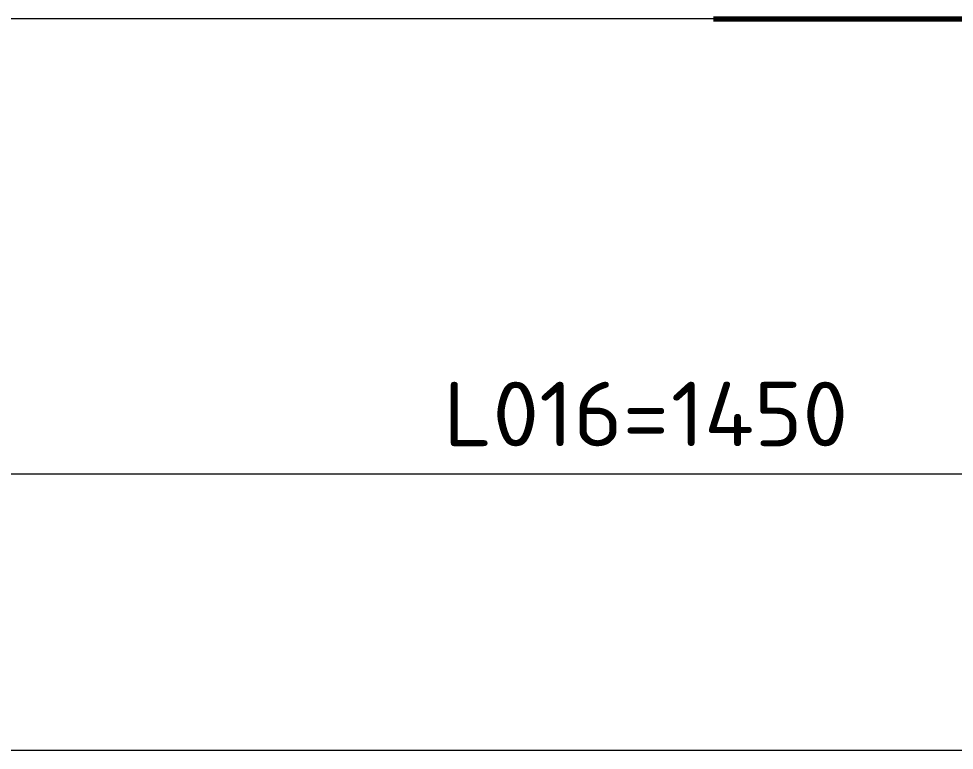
# Model space of a CAD drawing. Header units: millimetres. Extents: x 120 to 10915, y 515 to 8014.
# Drawn here: x 823 to 1331, y 3800 to 4197 of the extents above; entities that cross this region are included whole.
import ezdxf
from ezdxf.enums import TextEntityAlignment as Align

# ---------------------------------------------------------------- set-up
doc = ezdxf.new("R2010")
doc.units = ezdxf.units.MM
doc.layers.get('0').update_dxf_attribs({"lineweight": 13})
doc.layers.add('201_Dimensions', color=7, linetype='Continuous', lineweight=13)
doc.layers.add('203_Chassis_left_side_view', color=7, linetype='Continuous', lineweight=13)
doc.styles.get("Standard").update_dxf_attribs({"font": 'isocp.shx'})

# ---------------------------------------------------------------- blocks, each defined once
blk = doc.blocks.new('2833342')
at = {"layer": '203_Chassis_left_side_view', "color": 150, "lineweight": 70}
blk.add_line((1200, 297), (2700, 297), dxfattribs=at)
blk = doc.blocks.new('BLOCK28')
at = {"layer": '201_Dimensions', "color": 2, "lineweight": 18}
blk.add_line((500.000183, 50), (1950, 50), dxfattribs=at)
for s, width, p, p2 in [('L016=', 0.742426, (1053.374756, 65), (1175.875, 65)), ('1450', 0.750002, (1176.875, 65), (1273.125244, 65))]:
    blk.add_text(s, height=35, dxfattribs=dict(at, width=width)).set_placement(p, p2, align=Align.FIT)
blk = doc.blocks.new('BLOCK29')
at = {"layer": '201_Dimensions', "color": 2, "lineweight": 18}
blk.add_line((500.000183, -100), (10430.000977, -100), dxfattribs=at)
blk = doc.blocks.new('BLOCK33')
at = {"layer": '201_Dimensions', "color": 2, "lineweight": 18}
blk.add_line((1950, 297), (318, 297), dxfattribs=at)

msp = doc.modelspace()

# ---------------------------------------------------------------- block references
at = {"color": 7, "lineweight": 35}
msp.add_blockref('2833342', (0, 3900), dxfattribs=at)
at = {"layer": '201_Dimensions', "lineweight": 0}
for name in ['BLOCK33', 'BLOCK29', 'BLOCK28']:
    msp.add_blockref(name, (0, 3900), dxfattribs=at)

doc.saveas('drawing.dxf')
